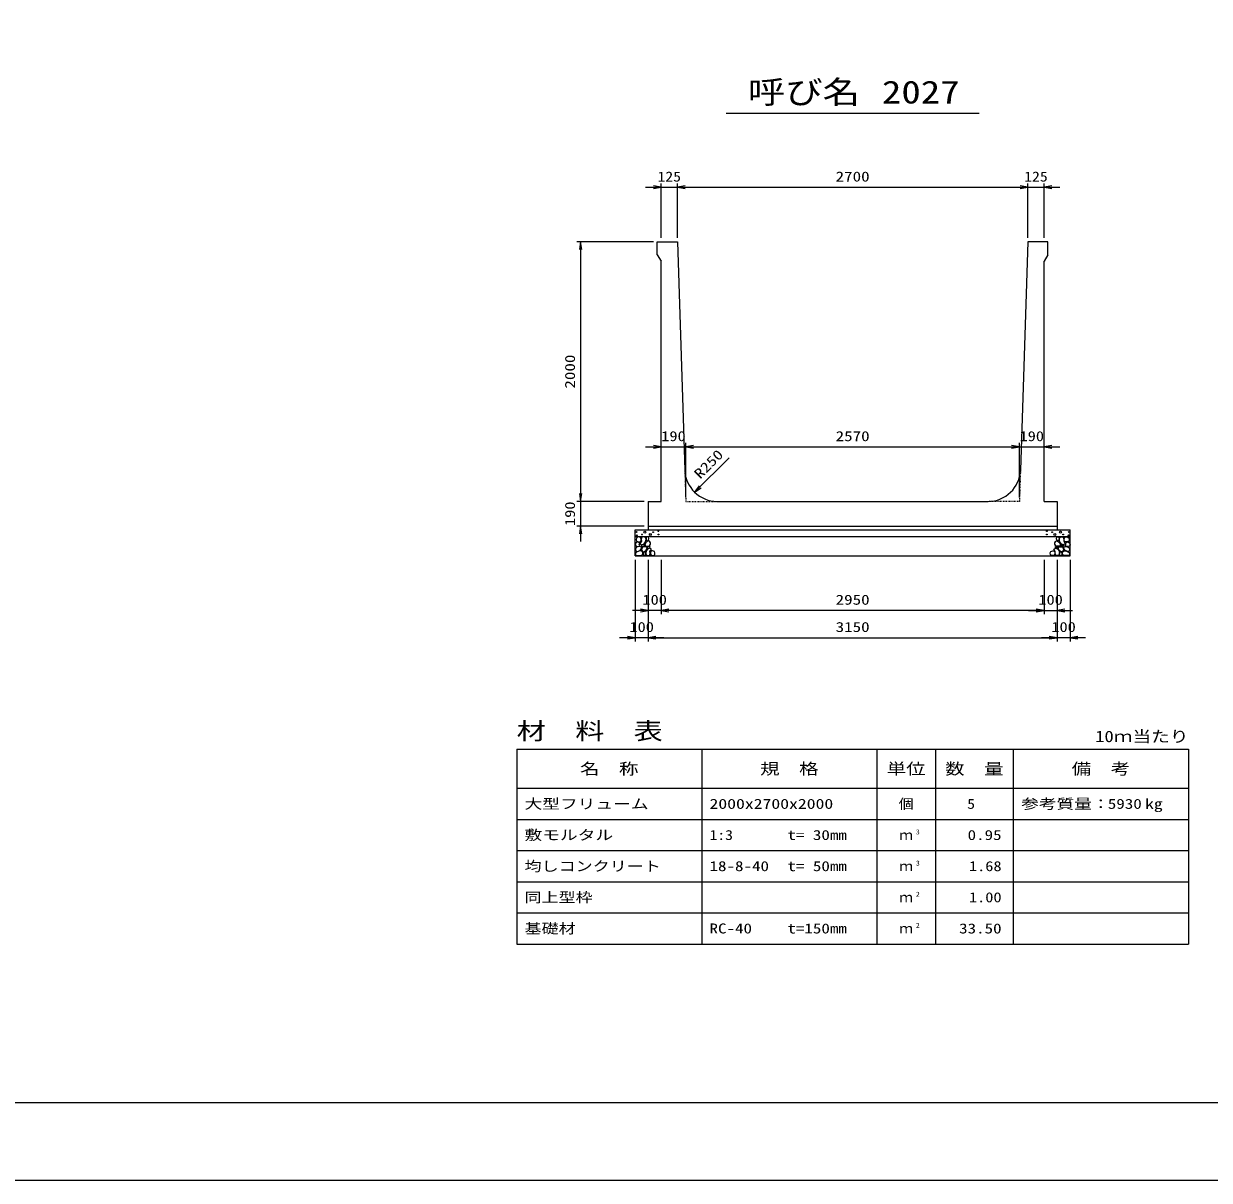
# Model space of a CAD drawing. Units: millimetres at full size. Extents: x 0 to 25230, y 0 to 17820.
# Drawn here: x 9230 to 18363, y 0 to 8910 of the extents above; entities that cross this region are included whole.
import ezdxf
from ezdxf.enums import TextEntityAlignment as Align

# ---------------------------------------------------------------- set-up
doc = ezdxf.new("R2010")
doc.units = ezdxf.units.MM
doc.linetypes.add('DASHED_SPACED', pattern=[12, 6, -6])
for name, color, linetype, lineweight in [('0_2', 7, 'Continuous', 25), ('D-DCR-HCHn', 4, 'Continuous', 9), ('D-MTR-FRAM', 7, 'Continuous', 25), ('D-MTR-LINE', 7, 'Continuous', 25), ('D-STR-DIM', 7, 'Continuous', 25), ('D-STR-STRn', 1, 'Continuous', 25), ('D-TTL', 2, 'Continuous', 25), ('D-TTL-TXT', 7, 'Continuous', 25)]:
    doc.layers.add(name, color=color, linetype=linetype, lineweight=lineweight)
doc.layers.add('D-MTR', color=7, linetype='Continuous')
doc.layers.add('D-MTR-TXT', color=7, linetype='Continuous')
doc.styles.add('ＭＳ ゴシック', font='')
doc.styles.get('ＭＳ ゴシック').set_extended_font_data('MS Gothic')

# ---------------------------------------------------------------- blocks, each defined once
blk = doc.blocks.new('open_arrow')
at = {"color": 0, "linetype": 'Continuous', "lineweight": -2}
blk.add_lwpolyline([(7.5, 1.25), (0, 0), (7.5, -1.25)], dxfattribs=at)

msp = doc.modelspace()

# ---------------------------------------------------------------- linework, layer by layer
at = {"layer": '0_2'}
for p, q in [((14040, 4780), (14040, 4360)), ((14140, 4780), (14140, 4360)), ((14140, 4780), (14140, 4360)), ((17090, 4780), (17090, 4360)), ((14260, 4390), (13920, 4390)), ((17090, 4390), (14140, 4390))]:
    msp.add_line(p, q, dxfattribs=at)
at = {"layer": 'D-DCR-HCHn'}
for points in [[(13978.399, 4953.696), (13962.796, 4957.163), (13948.928, 4950.228), (13947.194, 4934.626), (13950.661, 4922.491), (13967.997, 4917.29), (13980.132, 4917.29), (13985.333, 4925.958), (13985.333, 4945.028)], [(13992.267, 4955.429), (13987.067, 4939.827), (13988.8, 4922.491), (13976.665, 4903.421), (13992.267, 4894.753), (14009.603, 4903.421), (14020.005, 4917.29), (14023.472, 4939.827), (14020.005, 4951.962), (14009.603, 4957.163)], [(14025.206, 4951.962), (14025.206, 4931.159), (14033.874, 4925.958), (14042.542, 4931.159), (14044.275, 4943.294), (14042.542, 4953.696), (14030.407, 4957.163)], [(17204.794, 4951.962), (17204.794, 4931.159), (17196.126, 4925.958), (17187.458, 4931.159), (17185.725, 4943.294), (17187.458, 4953.696), (17199.593, 4957.163)], [(17237.733, 4955.429), (17242.933, 4939.827), (17241.2, 4922.491), (17253.335, 4903.421), (17237.733, 4894.753), (17220.397, 4903.421), (17209.995, 4917.29), (17206.528, 4939.827), (17209.995, 4951.962), (17220.397, 4957.163)], [(17251.601, 4953.696), (17267.204, 4957.163), (17281.072, 4950.228), (17282.806, 4934.626), (17279.339, 4922.491), (17262.003, 4917.29), (17249.868, 4917.29), (17244.667, 4925.958), (17244.667, 4945.028)], [(13945.46, 4910.356), (13940.26, 4894.753), (13947.194, 4884.352), (13964.53, 4882.618), (13976.366, 4887.699), (13971.464, 4899.954), (13974.932, 4906.889), (13967.997, 4913.823), (13957.596, 4917.29)], [(13978.366, 4852.757), (13991.208, 4872.019), (13989.603, 4876.834), (13971.946, 4881.65), (13955.894, 4880.045), (13944.658, 4870.414), (13943.052, 4859.177), (13944.658, 4847.941), (13957.499, 4844.731)], [(13984.787, 4812.627), (13996.023, 4817.443), (13999.234, 4833.494), (13992.813, 4844.731), (13981.577, 4847.941), (13967.13, 4846.336), (13951.078, 4839.915), (13943.052, 4830.284), (13943.052, 4819.048), (13947.868, 4812.627), (13967.13, 4814.232)], [(13995.735, 4894.753), (13987.067, 4887.819), (13990.534, 4882.618), (14002.669, 4882.618), (14007.87, 4884.352), (14011.337, 4891.286), (14006.136, 4896.487)], [(14023.311, 4852.757), (14031.337, 4872.019), (14024.916, 4880.045), (14005.654, 4880.045), (13997.628, 4876.834), (13989.603, 4865.598), (13989.603, 4855.967), (13997.628, 4843.125), (14007.259, 4841.52)], [(14020.101, 4817.443), (14020.101, 4836.705), (14012.075, 4841.52), (14004.049, 4836.705), (14002.444, 4825.469), (14004.049, 4815.837), (14015.285, 4812.627)], [(14021.739, 4913.823), (14013.071, 4893.02), (14020.005, 4884.352), (14040.808, 4884.352), (14049.476, 4887.819), (14058.144, 4899.954), (14058.144, 4910.356), (14049.476, 4924.224), (14039.074, 4925.958)], [(14050.599, 4814.232), (14055.415, 4828.679), (14053.81, 4844.731), (14065.046, 4862.388), (14050.599, 4870.414), (14034.548, 4862.388), (14024.916, 4849.546), (14021.706, 4828.679), (14024.916, 4817.443), (14034.548, 4812.627)], [(14047.389, 4870.414), (14055.415, 4876.834), (14052.204, 4881.65), (14040.968, 4881.65), (14036.153, 4880.045), (14032.942, 4873.624), (14037.758, 4868.808)], [(14063.441, 4815.837), (14077.887, 4812.627), (14090.729, 4819.048), (14092.334, 4833.494), (14089.124, 4844.731), (14073.072, 4849.546), (14061.836, 4849.546), (14057.02, 4841.52), (14057.02, 4823.863)], [(17166.559, 4815.837), (17152.113, 4812.627), (17139.271, 4819.048), (17137.666, 4833.494), (17140.876, 4844.731), (17156.928, 4849.546), (17168.164, 4849.546), (17172.98, 4841.52), (17172.98, 4823.863)], [(17179.401, 4814.232), (17174.585, 4828.679), (17176.19, 4844.731), (17164.954, 4862.388), (17179.401, 4870.414), (17195.452, 4862.388), (17205.084, 4849.546), (17208.294, 4828.679), (17205.084, 4817.443), (17195.452, 4812.627)], [(17208.261, 4913.823), (17216.929, 4893.02), (17209.995, 4884.352), (17189.192, 4884.352), (17180.524, 4887.819), (17171.856, 4899.954), (17171.856, 4910.356), (17180.524, 4924.224), (17190.926, 4925.958)], [(17182.611, 4870.414), (17174.585, 4876.834), (17177.796, 4881.65), (17189.032, 4881.65), (17193.847, 4880.045), (17197.058, 4873.624), (17192.242, 4868.808)], [(17206.689, 4852.757), (17198.663, 4872.019), (17205.084, 4880.045), (17224.346, 4880.045), (17232.372, 4876.834), (17240.397, 4865.598), (17240.397, 4855.967), (17232.372, 4843.125), (17222.741, 4841.52)], [(17209.899, 4817.443), (17209.899, 4836.705), (17217.925, 4841.52), (17225.951, 4836.705), (17227.556, 4825.469), (17225.951, 4815.837), (17214.715, 4812.627)], [(17234.265, 4894.753), (17242.933, 4887.819), (17239.466, 4882.618), (17227.331, 4882.618), (17222.13, 4884.352), (17218.663, 4891.286), (17223.864, 4896.487)], [(17245.213, 4812.627), (17233.977, 4817.443), (17230.766, 4833.494), (17237.187, 4844.731), (17248.423, 4847.941), (17262.87, 4846.336), (17278.922, 4839.915), (17286.948, 4830.284), (17286.948, 4819.048), (17282.132, 4812.627), (17262.87, 4814.232)], [(17251.634, 4852.757), (17238.792, 4872.019), (17240.397, 4876.834), (17258.054, 4881.65), (17274.106, 4880.045), (17285.342, 4870.414), (17286.948, 4859.177), (17285.342, 4847.941), (17272.501, 4844.731)], [(17284.54, 4910.356), (17289.74, 4894.753), (17282.806, 4884.352), (17265.47, 4882.618), (17253.634, 4887.699), (17258.536, 4899.954), (17255.068, 4906.889), (17262.003, 4913.823), (17272.404, 4917.29)]]:
    msp.add_lwpolyline(points, close=True, dxfattribs=at)
for centre, radius in [((13950.727, 4993.955), 3), ((13951.869, 4968.91), 3), ((13992.292, 4975.752), 3), ((14013.336, 4993.955), 7.5), ((14056.664, 4974.961), 7.5), ((14077.708, 4993.164), 3), ((14118.131, 5000.006), 3), ((14119.273, 4974.961), 3), ((17110.727, 4974.961), 3), ((17111.869, 5000.006), 3), ((17152.292, 4993.164), 3), ((17173.336, 4974.961), 7.5), ((17216.664, 4993.955), 7.5), ((17237.708, 4975.752), 3), ((17278.131, 4968.91), 3), ((17279.273, 4993.955), 3)]:
    msp.add_circle(centre, radius, dxfattribs=at)
at = {"layer": 'D-MTR-FRAM'}
for p, q in [((13027.5, 3320), (18202.5, 3320)), ((13027.5, 3320), (13027.5, 1820)), ((18202.5, 3320), (18202.5, 1820)), ((13027.5, 1820), (18202.5, 1820))]:
    msp.add_line(p, q, dxfattribs=at)
at = {"layer": 'D-MTR-LINE'}
for p, q in [((14452.5, 3320), (14452.5, 1820)), ((15802.5, 3320), (15802.5, 1820)), ((16252.5, 3320), (16252.5, 1820)), ((16852.5, 3320), (16852.5, 1820)), ((13027.5, 3020), (18202.5, 3020)), ((13027.5, 2780), (18202.5, 2780)), ((13027.5, 2540), (18202.5, 2540)), ((13027.5, 2300), (18202.5, 2300)), ((13027.5, 2060), (18202.5, 2060))]:
    msp.add_line(p, q, dxfattribs=at)
at = {"layer": 'D-STR-DIM'}
for p, q in [((14140, 7260), (14140, 7680)), ((14265, 7260), (14265, 7680)), ((14265, 7260), (14265, 7680)), ((16965, 7260), (16965, 7680)), ((16965, 7260), (16965, 7680)), ((17090, 7260), (17090, 7680)), ((14020, 7650), (14385, 7650)), ((14265, 7650), (16965, 7650)), ((16845, 7650), (17210, 7650)), ((14080, 7230), (13490, 7230)), ((13520, 7230), (13520, 5230)), ((14330, 5260), (14330, 5680)), ((14330, 5260), (14330, 5680)), ((16900, 5260), (16900, 5680)), ((16900, 5260), (16900, 5680)), ((14020, 5650), (14450, 5650)), ((14330, 5650), (16900, 5650)), ((16780, 5650), (17210, 5650)), ((14398.125, 5300.375), (14663.29, 5565.54)), ((13520, 5350), (13520, 4920)), ((14010, 5230), (13490, 5230)), ((14010, 5230), (13490, 5230)), ((14010, 5040), (13490, 5040)), ((13940, 4780), (13940, 4150)), ((14040, 4780), (14040, 4150)), ((14040, 4780), (14040, 4150)), ((17090, 4780), (17090, 4360)), ((17190, 4780), (17190, 4150)), ((17190, 4780), (17190, 4150)), ((17190, 4780), (17190, 4360)), ((17290, 4780), (17290, 4150)), ((16970, 4390), (17310, 4390)), ((14160, 4180), (13820, 4180)), ((14040, 4180), (17190, 4180)), ((17410, 4180), (17070, 4180))]:
    msp.add_line(p, q, dxfattribs=at)
at = {"layer": 'D-STR-STRn'}
for p, q in [((14110, 7230), (14265, 7230)), ((14110, 7130), (14110, 7230)), ((14265, 7230), (14322.139, 5471.879)), ((16965, 7230), (16907.861, 5471.879)), ((17120, 7230), (16965, 7230)), ((17120, 7130), (17120, 7230)), ((14110, 7130), (14140, 7080)), ((17120, 7130), (17090, 7080)), ((14140, 5230), (14140, 7080)), ((17090, 5230), (17090, 7080)), ((14040, 5230), (14140, 5230)), ((14040, 5230), (14040, 5040)), ((14572.007, 5230), (16657.993, 5230)), ((17090, 5230), (17190, 5230)), ((17190, 5230), (17190, 5040)), ((14040, 5040), (17190, 5040)), ((14040, 5040), (14040, 5010)), ((17190, 5040), (17190, 5010)), ((13940, 4810), (13940, 5010)), ((13940, 5010), (17290, 5010)), ((13940, 4960), (17290, 4960)), ((17290, 4810), (17290, 5010)), ((13940, 4810), (17290, 4810))]:
    msp.add_line(p, q, dxfattribs=at)
at = {"layer": 'D-STR-STRn', "color": 2, "linetype": 'DASHED_SPACED'}
for p, q in [((14322.139, 5471.879), (14330, 5230)), ((16907.861, 5471.879), (16900, 5230)), ((14330, 5230), (14572.007, 5230)), ((16900, 5230), (16657.993, 5230))]:
    msp.add_line(p, q, dxfattribs=at)
at = {"layer": 'D-STR-STRn'}
for centre, start, end in [((14572.007, 5480), 181.86146, 270), ((16657.993, 5480), 270, 358.13854)]:
    msp.add_arc(centre, 250, start, end, dxfattribs=at)
at = {"layer": 'D-TTL'}
for points in [[(0, 0), (25230, 0), (25230, 17820), (0, 17820)], [(600, 600), (24630, 600), (24630, 17220), (600, 17220)]]:
    msp.add_lwpolyline(points, close=True, dxfattribs=at)
at = {"layer": 'D-TTL-TXT'}
msp.add_line((14640, 8220), (16590, 8220), dxfattribs=at)

# ---------------------------------------------------------------- block references
at = {"layer": '0_2', "xscale": 8, "yscale": 8, "rotation": 180}
for p in [(14040, 4390), (17090, 4390)]:
    msp.add_blockref('open_arrow', p, dxfattribs=at)
at = {"layer": '0_2', "xscale": 8, "yscale": 8}
msp.add_blockref('open_arrow', (14140, 4390), dxfattribs=at)
msp.add_blockref('open_arrow', (14140, 4390), dxfattribs=at)
at = {"layer": 'D-STR-DIM', "xscale": 8, "yscale": 8}
for p, rotation in [((14140, 7650), 180), ((16965, 7650), 180), ((16965, 7650), 180), ((13520, 7230), 270), ((14140, 5650), 180), ((16900, 5650), 180), ((16900, 5650), 180), ((14398.125, 5300.375), 45), ((13520, 5230), 90), ((13520, 5230), 90), ((13520, 5040), 270), ((17090, 4390), 180), ((13940, 4180), 180), ((17190, 4180), 180), ((17190, 4180), 180)]:
    msp.add_blockref('open_arrow', p, dxfattribs=dict(at, rotation=rotation))
for p in [(14265, 7650), (14265, 7650), (17090, 7650), (14330, 5650), (14330, 5650), (17090, 5650), (17190, 4390), (14040, 4180), (14040, 4180), (17290, 4180)]:
    msp.add_blockref('open_arrow', p, dxfattribs=at)

# ---------------------------------------------------------------- texts
at = {"layer": '0_2', "style": 'ＭＳ ゴシック'}
for s, width, p in [('100', 1.2, (14090, 4472.5)), ('2950', 1.25, (15615, 4472.5))]:
    msp.add_text(s, height=76.98, dxfattribs=dict(at, width=width)).set_placement(p, align=Align.MIDDLE_CENTER)
at = {"layer": 'D-MTR', "style": 'ＭＳ ゴシック', "width": 1.25}
msp.add_text('材\u3000料\u3000表', height=132, dxfattribs=at).set_placement((13027.5, 3356), align=Align.BOTTOM_LEFT)
at = {"layer": 'D-MTR', "style": 'ＭＳ ゴシック', "width": 1.2}
msp.add_text('10ｍ当たり', height=87.98, dxfattribs=at).set_placement((18202.5, 3349), align=Align.BOTTOM_RIGHT)
at = {"layer": 'D-MTR-TXT', "style": 'ＭＳ ゴシック'}
for s, height, width, p in [('名\u3000称', 87.98, 1.25, (13740, 3170)), ('規\u3000格', 87.98, 1.25, (15127.5, 3170)), ('単位', 87.98, 1.25, (16027.5, 3170)), ('数\u3000量', 87.98, 1.25, (16552.5, 3170)), ('備\u3000考', 87.98, 1.25, (17527.5, 3170)), ('個', 76.98, 1.1, (16027.5, 2900))]:
    msp.add_text(s, height=height, dxfattribs=dict(at, width=width)).set_placement(p, align=Align.MIDDLE_CENTER)
for s, width, p in [('大型フリューム', 1.3, (13087.5, 2900)), ('2000x2700x2000', 1.3, (14512.5, 2900)), ('参考質量：    kg', 1.3, (16912.5, 2900)), ('敷モルタル', 1.3, (13087.5, 2660)), ('1:3', 1.15, (14512.5, 2660)), ('t= 30mm', 1.25, (15112.5, 2660)), ('均しコンクリート', 1.25, (13087.5, 2420)), ('18-8-40', 1.25, (14512.5, 2420)), ('t= 50mm', 1.25, (15112.5, 2420)), ('同上型枠', 1.25, (13087.5, 2180)), ('基礎材', 1.25, (13087.5, 1940)), ('RC-40', 1.25, (14512.5, 1940)), ('t=150mm', 1.25, (15112.5, 1940))]:
    msp.add_text(s, height=76.98, dxfattribs=dict(at, width=width)).set_placement(p, align=Align.MIDDLE_LEFT)
for s, width, p in [('5', 1.15, (16557.83, 2900)), ('5930', 1.25, (17842.5, 2900)), ('0.95', 1.25, (16762.5, 2660)), ('1.68', 1.2, (16762.5, 2420)), ('1.00', 1.2, (16762.5, 2180)), ('33.50', 1.25, (16762.5, 1940))]:
    msp.add_text(s, height=76.98, dxfattribs=dict(at, width=width)).set_placement(p, align=Align.MIDDLE_RIGHT)
for p in [(16027.5, 2660), (16027.5, 2420), (16027.5, 2180), (16027.5, 1940)]:
    msp.add_text('ｍ', height=76.98, dxfattribs=at).set_placement(p, align=Align.MIDDLE_CENTER)
at = {"layer": 'D-MTR-TXT', "style": 'ＭＳ ゴシック', "width": 1.15}
for s, p in [('3', (16102.5, 2653)), ('3', (16102.5, 2413)), ('2', (16102.5, 2173)), ('2', (16102.5, 1933))]:
    msp.add_text(s, height=38.49, dxfattribs=at).set_placement(p, align=Align.BOTTOM_LEFT)
at = {"layer": 'D-STR-DIM', "style": 'ＭＳ ゴシック'}
for s, width, p in [('125', 1.15, (14202.5, 7732.5)), ('2700', 1.25, (15615, 7732.5)), ('125', 1.15, (17027.5, 7732.5)), ('190', 1.2, (14235, 5732.5)), ('2570', 1.25, (15615, 5732.5)), ('190', 1.2, (16995, 5732.5)), ('100', 1.2, (17140, 4472.5)), ('100', 1.2, (13990, 4262.5)), ('3150', 1.25, (15615, 4262.5)), ('100', 1.2, (17240, 4262.5))]:
    msp.add_text(s, height=76.98, dxfattribs=dict(at, width=width)).set_placement(p, align=Align.MIDDLE_CENTER)
for s, width, p in [('2000', 1.25, (13437.5, 6230)), ('190', 1.2, (13437.5, 5135))]:
    msp.add_text(s, height=76.98, rotation=90, dxfattribs=dict(at, width=width)).set_placement(p, align=Align.MIDDLE_CENTER)
at = {"layer": 'D-STR-DIM', "style": 'ＭＳ ゴシック', "width": 1.25}
msp.add_text('R250', height=76.98, rotation=45, dxfattribs=at).set_placement((14456.535, 5381.412), align=Align.BOTTOM_LEFT)
at = {"layer": 'D-TTL-TXT', "style": 'ＭＳ ゴシック'}
for s, width, p in [('呼び名', 1.2, (15240, 8242.5)), ('2027', 1.25, (16140, 8242.5))]:
    msp.add_text(s, height=176, dxfattribs=dict(at, width=width)).set_placement(p, align=Align.BOTTOM_CENTER)

doc.saveas('drawing.dxf')
